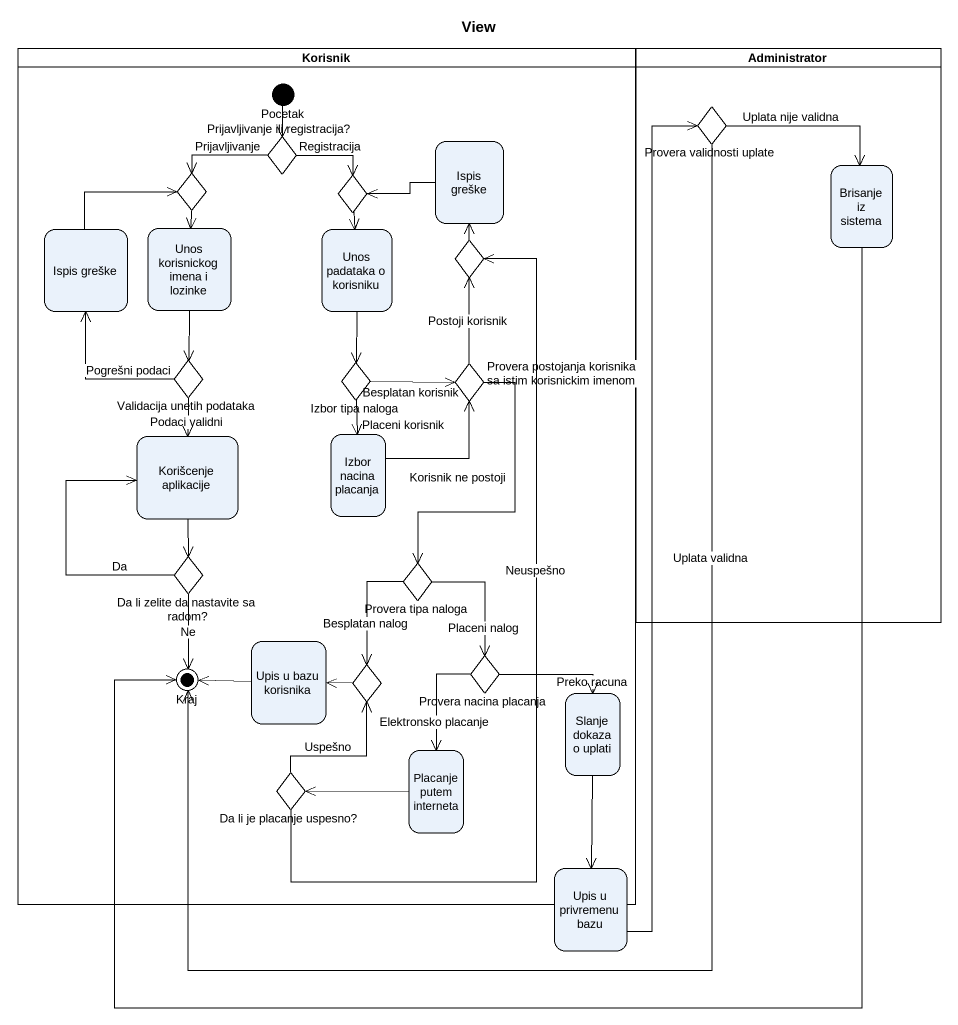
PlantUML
@startuml
title View
hide empty description
state Korisnik <<partition>> {
  state Pocetak <<start>>
  state "Prijavljivanje ili registracija?" as Prijavljivanje_ili <<choice>>
  state "Ispis greške" as Ispis_greške
  state choice1 <<choice>>
  state choice2 <<choice>>
  state "Ispis greške" as Ispis_greške_2
  state "Unos korisnickog imena i lozinke" as Unos_korisnickog_imena_i
  state "Unos padataka o korisniku" as Unos_padataka_o_korisniku
  state choice3 <<choice>>
  state "Validacija unetih podataka" as Validacija_unetih_podataka <<choice>>
  state "Izbor tipa naloga" as Izbor_tipa_naloga <<choice>>
  state "Provera postojanja korisnika sa istim korisnickim imenom" as Provera_postojanja <<choice>>
  state "Korišcenje aplikacije" as Korišcenje_aplikacije
  state "Izbor nacina placanja" as Izbor_nacina_placanja
  state "Da li zelite da nastavite sa radom?" as Da_li_zelite_da_nastavite <<choice>>
  state "Provera tipa naloga" as Provera_tipa_naloga <<choice>>
  state "Upis u bazu korisnika" as Upis_u_bazu_korisnika
  state Kraj <<end>>
  state choice4 <<choice>>
  state "Provera nacina placanja" as Provera_nacina_placanja <<choice>>
  state "Slanje dokaza o uplati" as Slanje_dokaza_o_uplati
  state "Da li je placanje uspesno?" as Da_li_je_placanje_uspesno <<choice>>
  state "Placanje putem interneta" as Placanje_putem_interneta
}
state Administrator <<partition>> {
  state "Provera validnosti uplate" as Provera_validnosti_uplate <<choice>>
  state "Brisanje iz sistema" as Brisanje_iz_sistema
}
state "Upis u privremenu bazu" as Upis_u_privremenu_bazu
Pocetak --> Prijavljivanje_ili
Prijavljivanje_ili -left-> choice1 : Prijavljivanje
Prijavljivanje_ili -right-> choice2 : Registracija
Ispis_greške -left-> choice2
Provera_validnosti_uplate -right-> Brisanje_iz_sistema : Uplata nije validna
Provera_validnosti_uplate --> Kraj : Uplata validna
choice1 --> Unos_korisnickog_imena_i
choice2 --> Unos_padataka_o_korisniku
Brisanje_iz_sistema --> Kraj
Ispis_greške_2 -up-> choice1
Unos_korisnickog_imena_i --> Validacija_unetih_podataka
Unos_padataka_o_korisniku --> Izbor_tipa_naloga
choice3 -up-> Ispis_greške
Validacija_unetih_podataka -up-> Ispis_greške_2 : Pogrešni podaci
Validacija_unetih_podataka --> Korišcenje_aplikacije : Podaci validni
Izbor_tipa_naloga -right-> Provera_postojanja : Besplatan korisnik
Izbor_tipa_naloga --> Izbor_nacina_placanja : Placeni korisnik
Provera_postojanja -up-> choice3 : Postoji korisnik
Provera_postojanja --> Provera_tipa_naloga : Korisnik ne postoji
Korišcenje_aplikacije --> Da_li_zelite_da_nastavite
Izbor_nacina_placanja -up-> Provera_postojanja
Da_li_zelite_da_nastavite -up-> Korišcenje_aplikacije : Da
Da_li_zelite_da_nastavite --> Kraj : Ne
Provera_tipa_naloga --> choice4 : Besplatan nalog
Provera_tipa_naloga --> Provera_nacina_placanja : Placeni nalog
Upis_u_bazu_korisnika -left-> Kraj
choice4 -left-> Upis_u_bazu_korisnika
Provera_nacina_placanja -right-> Slanje_dokaza_o_uplati : Preko racuna
Provera_nacina_placanja --> Placanje_putem_interneta : Elektronsko placanje
Slanje_dokaza_o_uplati --> Upis_u_privremenu_bazu
Da_li_je_placanje_uspesno -up-> choice3 : Neuspešno
Da_li_je_placanje_uspesno -up-> choice4 : Uspešno
Placanje_putem_interneta -left-> Da_li_je_placanje_uspesno
Upis_u_privremenu_bazu -up-> Provera_validnosti_uplate
@enduml
